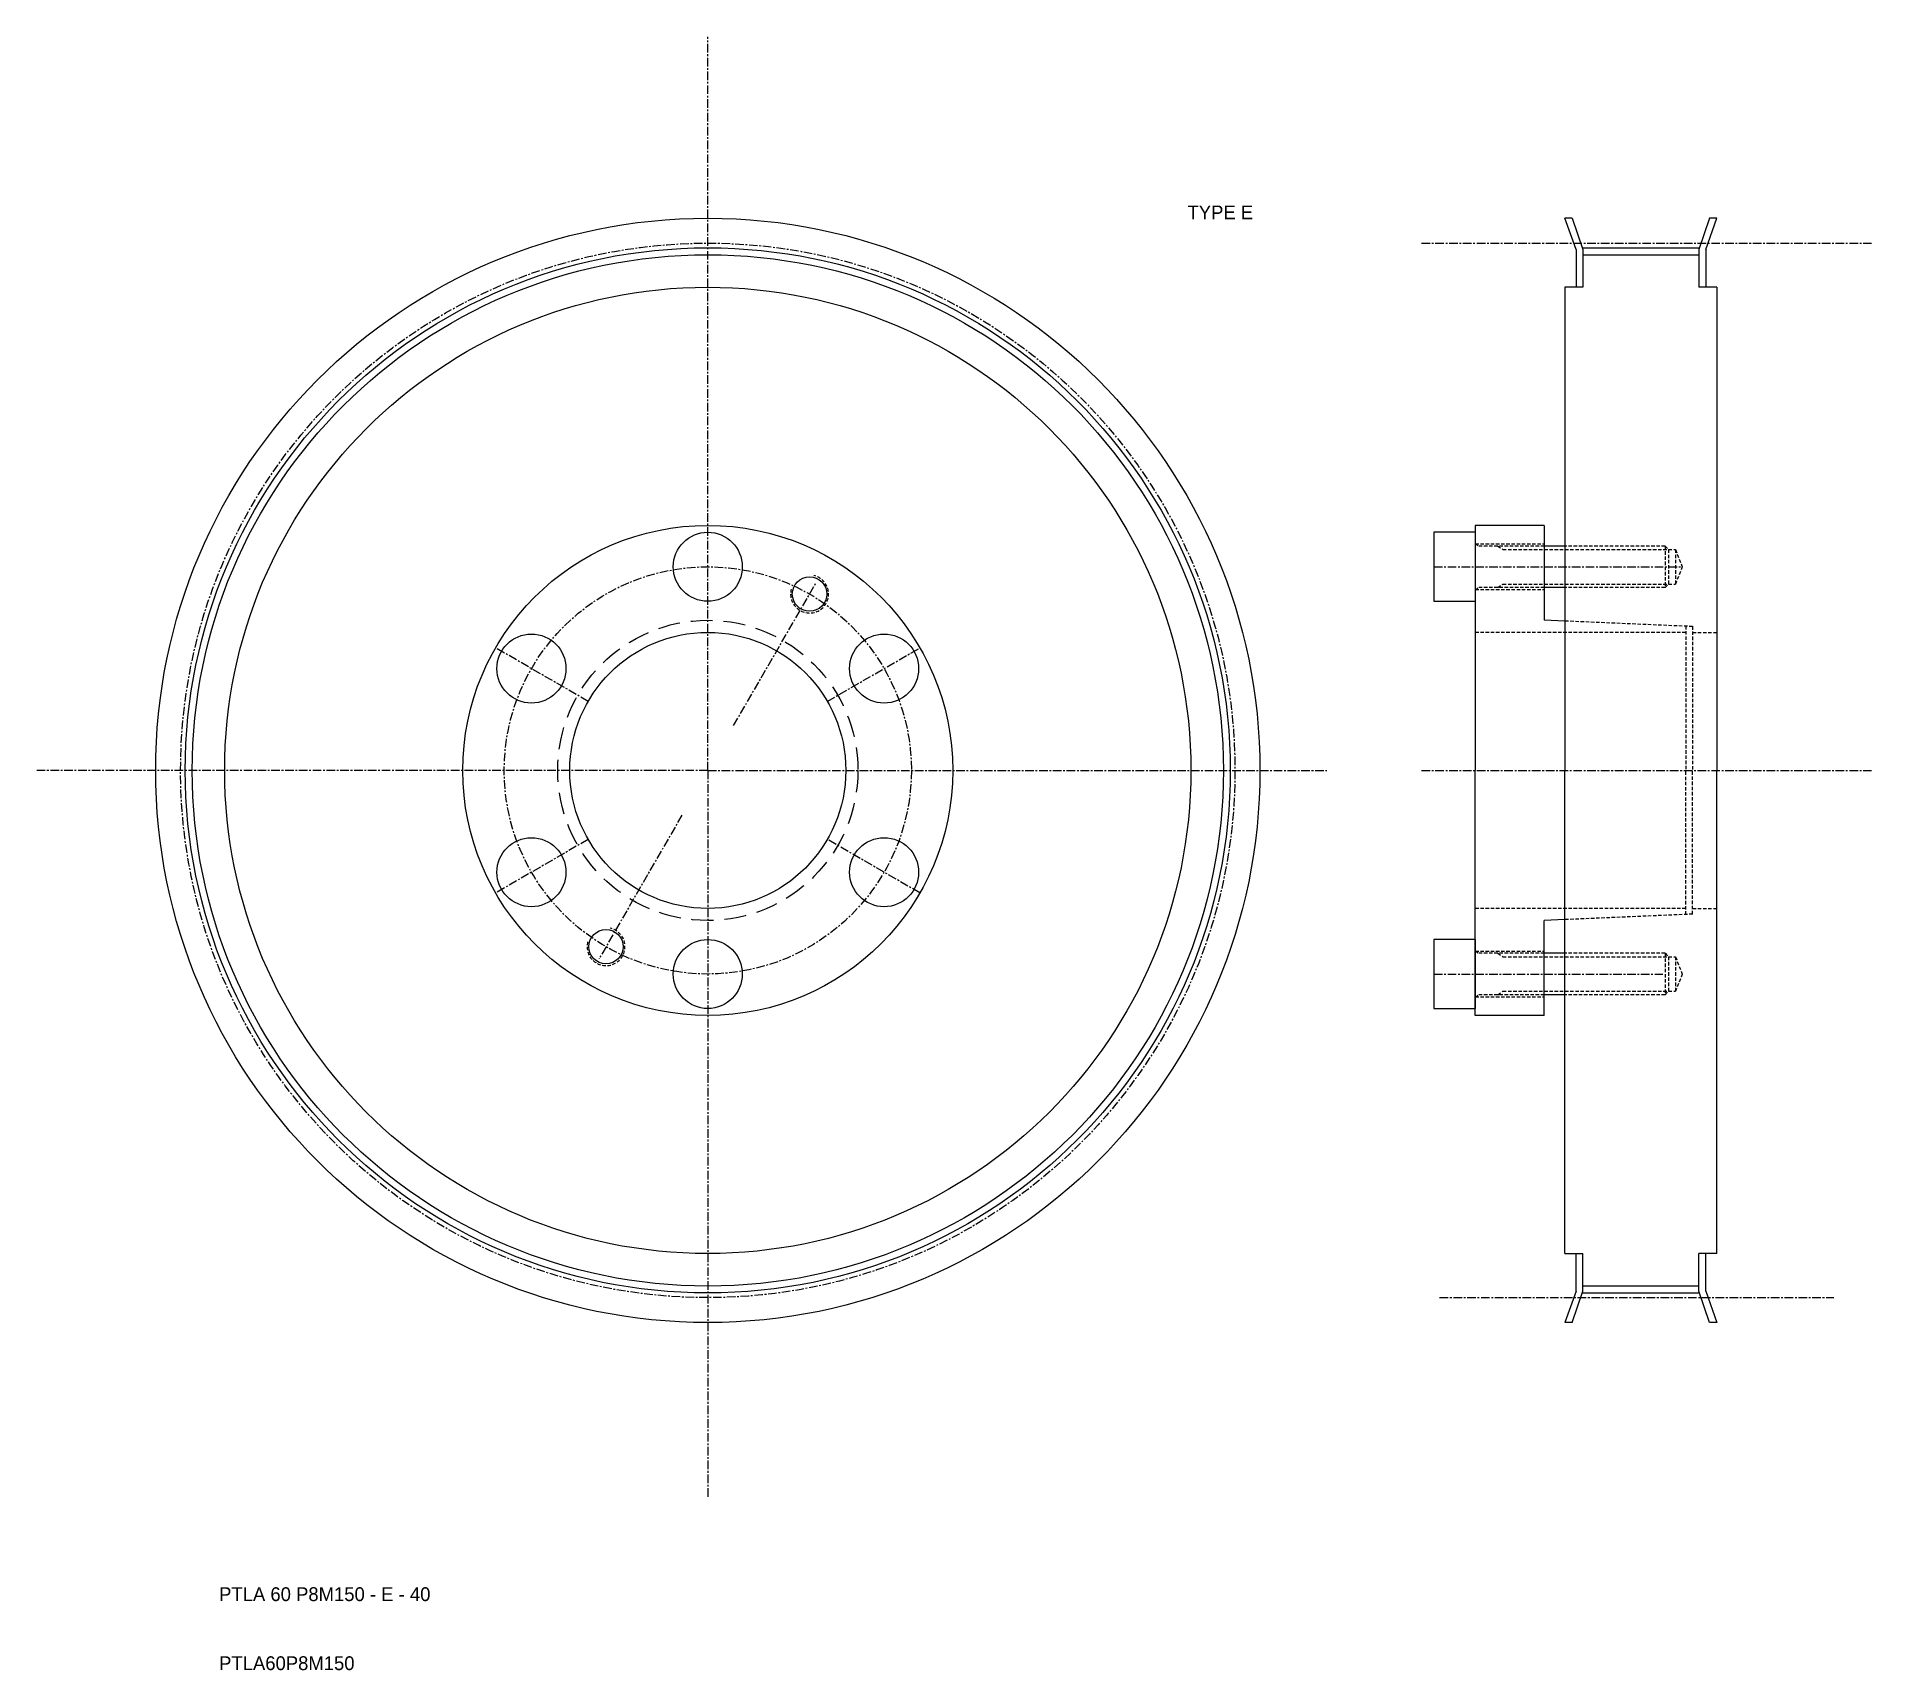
# Model space of a CAD drawing. Extents: x -291 to -25, y 857 to 1094.
import ezdxf

# ---------------------------------------------------------------- set-up
doc = ezdxf.new("R2010")
doc.units = 0
for name, pattern in [('CENTER', [2, 1.25, -0.25, 0.25, -0.25]), ('DASHED', [0.75, 0.5, -0.25]), ('HIDDEN2', [4.7625, 3.175, -1.5875])]:
    doc.linetypes.add(name, pattern=pattern)
doc.layers.get('0').update_dxf_attribs({"linetype": 'CONTINUOUS'})
doc.layers.add('CENTER', color=1, linetype='CENTER')

msp = doc.modelspace()

# ---------------------------------------------------------------- linework, layer by layer
at = {"color": 7, "linetype": 'CONTINUOUS'}
for p, q in [((-67.77, 1062.8), (-69.37, 1067.33)), ((-68.31, 1067.33), (-69.37, 1067.33)), ((-68.31, 1067.33), (-66.77, 1062.8)), ((-48.43, 1067.33), (-49.97, 1062.8)), ((-48.97, 1062.8), (-47.37, 1067.33)), ((-47.37, 1067.33), (-48.43, 1067.33)), ((-67.77, 1062.8), (-67.77, 1057.33)), ((-66.77, 1063.03), (-49.97, 1063.03)), ((-66.77, 1062.8), (-66.77, 1057.33)), ((-66.77, 1062.03), (-49.97, 1062.03)), ((-49.97, 1062.8), (-49.97, 1057.33)), ((-48.97, 1062.8), (-48.97, 1057.33)), ((-69.37, 1057.33), (-69.37, 987.33)), ((-66.77, 1057.33), (-69.37, 1057.33)), ((-47.37, 1057.33), (-49.97, 1057.33)), ((-47.37, 1057.33), (-47.37, 987.33)), ((-47.37, 1039.83), (-47.37, 987.33)), ((-82.37, 1021.83), (-88.37, 1021.83)), ((-88.37, 1021.83), (-88.37, 1011.83)), ((-72.37, 1022.83), (-82.37, 1022.83)), ((-82.37, 1022.83), (-82.37, 987.33)), ((-82.37, 1021.83), (-82.37, 1006.83)), ((-82.37, 1021.83), (-82.37, 1020.23)), ((-72.37, 1022.83), (-72.37, 1009.08)), ((-82.37, 1020.23), (-82.37, 1013.43)), ((-69.37, 1019.83), (-72.37, 1019.83)), ((-82.37, 1013.43), (-82.37, 1011.83)), ((-69.37, 1013.83), (-72.37, 1013.83)), ((-88.37, 1011.83), (-82.37, 1011.83)), ((-69.37, 1008.96), (-72.37, 1009.08)), ((-82.37, 951.83), (-82.37, 987.33)), ((-69.37, 917.33), (-69.37, 987.33)), ((-47.37, 934.83), (-47.37, 987.33)), ((-47.37, 917.33), (-47.37, 987.33)), ((-69.37, 965.71), (-72.37, 965.58)), ((-72.37, 951.83), (-72.37, 965.58)), ((-82.37, 962.83), (-88.37, 962.83)), ((-88.37, 962.83), (-88.37, 952.83)), ((-82.37, 962.83), (-82.37, 961.23)), ((-82.37, 961.23), (-82.37, 954.43)), ((-69.37, 960.83), (-72.37, 960.83)), ((-82.37, 954.43), (-82.37, 952.83)), ((-69.37, 954.83), (-72.37, 954.83)), ((-88.37, 952.83), (-82.37, 952.83)), ((-72.37, 951.83), (-82.37, 951.83)), ((-69.37, 917.33), (-66.77, 917.33)), ((-67.77, 911.87), (-67.77, 917.33)), ((-66.77, 911.87), (-66.77, 917.33)), ((-49.97, 911.87), (-49.97, 917.33)), ((-47.37, 917.33), (-49.97, 917.33)), ((-48.97, 911.87), (-48.97, 917.33)), ((-67.77, 911.87), (-69.37, 907.33)), ((-68.31, 907.33), (-66.77, 911.87)), ((-66.77, 912.63), (-49.97, 912.63)), ((-48.43, 907.33), (-49.97, 911.87)), ((-48.97, 911.87), (-47.37, 907.33)), ((-66.77, 911.63), (-49.97, 911.63)), ((-68.31, 907.33), (-69.37, 907.33)), ((-47.37, 907.33), (-48.43, 907.33))]:
    msp.add_line(p, q, dxfattribs=at)
at = {"color": 3, "linetype": 'DASHED'}
for p, q in [((-82.37, 1020.23), (-81.97, 1019.83)), ((-82.37, 1020.13), (-72.37, 1020.13)), ((-72.37, 1019.83), (-81.97, 1019.83)), ((-79.12, 1019.83), (-78.37, 1019.33)), ((-78.37, 1019.33), (-72.37, 1019.33)), ((-72.37, 1019.33), (-53.37, 1019.33)), ((-54.87, 1019.83), (-69.37, 1019.83)), ((-54.87, 1019.83), (-54.87, 1013.83)), ((-54.87, 1019.83), (-54.37, 1019.33)), ((-54.37, 1019.33), (-54.37, 1014.33)), ((-53.37, 1019.33), (-52.37, 1016.83)), ((-53.37, 1019.33), (-53.37, 1014.33)), ((-52.37, 1016.83), (-53.37, 1014.33)), ((-82.37, 1013.43), (-81.97, 1013.83)), ((-82.37, 1013.53), (-72.37, 1013.53)), ((-72.37, 1013.83), (-81.97, 1013.83)), ((-79.12, 1013.83), (-78.37, 1014.33)), ((-78.37, 1014.33), (-72.37, 1014.33)), ((-72.37, 1014.33), (-53.37, 1014.33)), ((-54.87, 1013.83), (-69.37, 1013.83)), ((-54.87, 1013.83), (-54.37, 1014.33)), ((-50.87, 1008.17), (-69.37, 1008.96)), ((-51.87, 1008.25), (-51.87, 987.33)), ((-50.87, 1008.21), (-50.87, 987.33)), ((-51.87, 1007.33), (-82.37, 1007.33)), ((-50.87, 1007.33), (-50.87, 1007.33)), ((-50.87, 1007.33), (-47.37, 1007.33)), ((-51.87, 966.42), (-51.87, 987.33)), ((-50.87, 966.46), (-50.87, 987.33)), ((-51.87, 967.33), (-82.37, 967.33)), ((-50.87, 966.5), (-69.37, 965.71)), ((-50.87, 967.33), (-47.37, 967.33)), ((-82.37, 961.23), (-81.97, 960.83)), ((-82.37, 961.13), (-72.37, 961.13)), ((-72.37, 960.83), (-81.97, 960.83)), ((-79.12, 960.83), (-78.37, 960.33)), ((-78.37, 960.33), (-72.37, 960.33)), ((-72.37, 960.33), (-53.37, 960.33)), ((-54.87, 960.83), (-69.37, 960.83)), ((-54.87, 960.83), (-54.37, 960.33)), ((-54.87, 960.83), (-54.87, 954.83)), ((-54.37, 960.33), (-54.37, 955.33)), ((-53.37, 960.33), (-53.37, 955.33)), ((-53.37, 960.33), (-52.37, 957.83)), ((-52.37, 957.83), (-53.37, 955.33)), ((-82.37, 954.43), (-81.97, 954.83)), ((-82.37, 954.53), (-72.37, 954.53)), ((-72.37, 954.83), (-81.97, 954.83)), ((-79.12, 954.83), (-78.37, 955.33)), ((-78.37, 955.33), (-72.37, 955.33)), ((-72.37, 955.33), (-53.37, 955.33)), ((-54.87, 954.83), (-69.37, 954.83)), ((-54.87, 954.83), (-54.37, 955.33))]:
    msp.add_line(p, q, dxfattribs=at)
at = {"color": 3, "linetype": 'HIDDEN2'}
msp.add_line((-52.37, 1016.83), (-52.37, 1016.83), dxfattribs=at)
at = {"color": 1, "linetype": 'CENTER'}
for p, q in [((-210.9, 997.33), (-224.32, 1005.08)), ((-162.84, 969.58), (-176.26, 977.33)), ((-87.54, 910.94), (-30.4, 910.94))]:
    msp.add_line(p, q, dxfattribs=at)
at = {"color": 7, "linetype": 'CONTINUOUS'}
for centre, radius in [((-193.58, 987.33), 80), ((-193.58, 987.33), 70), ((-193.58, 987.33), 35.5), ((-193.58, 1016.83), 5), ((-178.83, 1012.88), 2.5), ((-219.13, 1002.08), 5), ((-193.58, 987.33), 20), ((-168.03, 1002.08), 5), ((-219.13, 972.58), 5), ((-168.03, 972.58), 5), ((-208.33, 961.79), 2.5), ((-193.58, 957.83), 5)]:
    msp.add_circle(centre, radius, dxfattribs=at)
at = {"color": 1, "linetype": 'CENTER'}
for radius in [76.39, 29.5]:
    msp.add_circle((-193.58, 987.33), radius, dxfattribs=at)
at = {"color": 3}
for radius in [75.71, 74.71]:
    msp.add_circle((-193.58, 987.33), radius, dxfattribs=at)
at = {"color": 3, "linetype": 'HIDDEN2'}
msp.add_circle((-193.58, 987.33), 21.75, dxfattribs=at)
at = {"color": 3, "linetype": 'DASHED'}
for centre in [(-178.83, 1012.88), (-208.33, 961.79)]:
    msp.add_arc(centre, 2.75, 165, 77, dxfattribs=at)
at = {"layer": 'CENTER', "color": 1, "linetype": 'CENTER'}
for p, q in [((-193.58, 987.33), (-193.58, 1093.63)), ((-90.16, 1063.73), (-24.98, 1063.73)), ((-88.37, 1016.83), (-52.37, 1016.83)), ((-189.83, 993.83), (-177.83, 1014.61)), ((-176.26, 997.33), (-162.84, 1005.08)), ((-193.58, 987.33), (-290.82, 987.33)), ((-193.58, 987.33), (-103.9, 987.33)), ((-193.58, 987.33), (-193.58, 882.04)), ((-90.16, 987.33), (-24.98, 987.33)), ((-197.33, 980.84), (-209.33, 960.05)), ((-210.9, 977.33), (-224.32, 969.58)), ((-88.37, 957.83), (-55.19, 957.83))]:
    msp.add_line(p, q, dxfattribs=at)

# ---------------------------------------------------------------- texts
at = {"color": 7, "linetype": 'CONTINUOUS'}
for s, p in [('TYPE E', (-124.07, 1067.17)), ('PTLA 60 P8M150 - E - 40', (-264.39, 866.98)), ('PTLA60P8M150', (-264.39, 856.98))]:
    msp.add_text(s, height=2, dxfattribs=at).set_placement(p)

doc.saveas('drawing.dxf')
